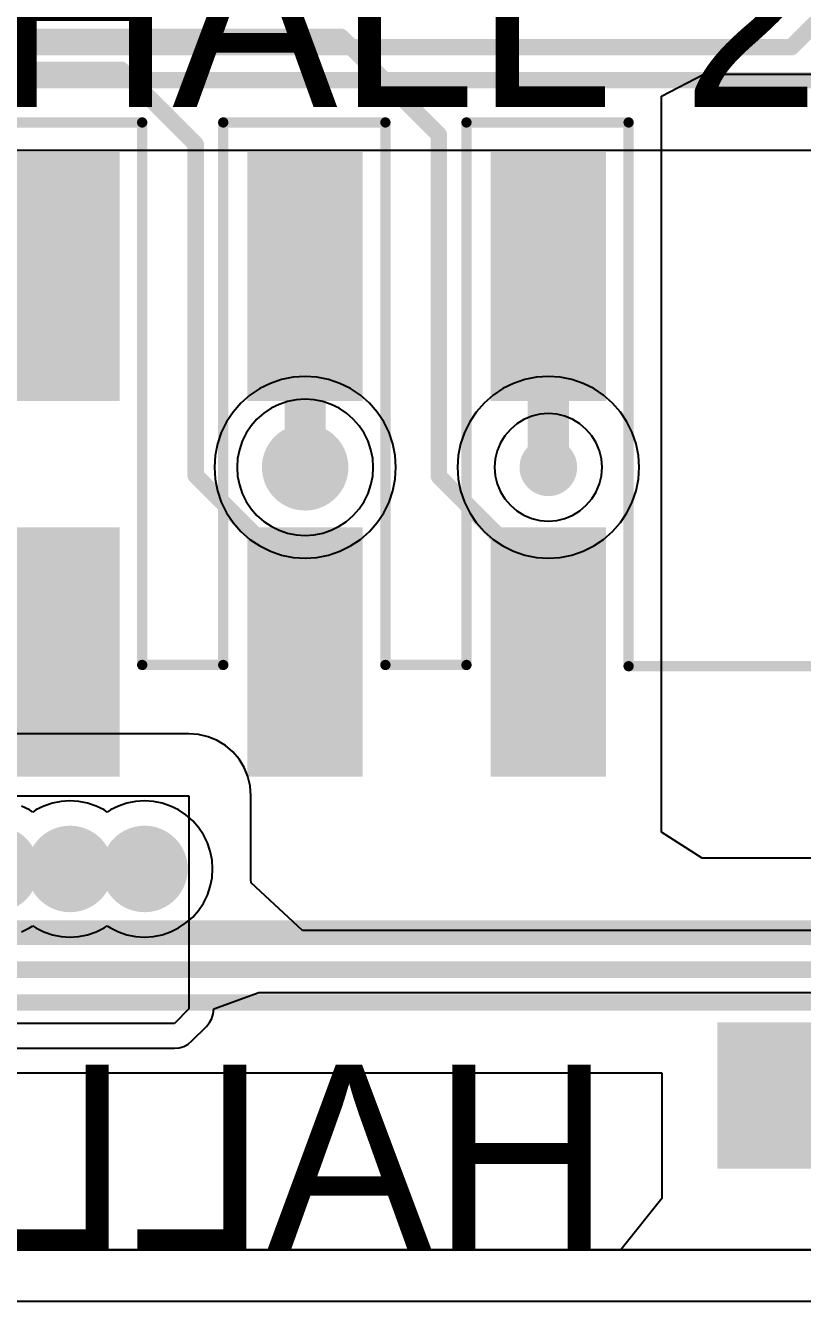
# Model space of a CAD drawing. Header units: millimetres. Extents: x 5.97 to 14.78, y 3.86 to 11.35.
# Drawn here: x 10.661 to 11.038, y 5.43 to 6.05 of the extents above; entities that cross this region are included whole.
import ezdxf

# ---------------------------------------------------------------- set-up
doc = ezdxf.new("R2010")
doc.units = ezdxf.units.MM
doc.header["$MEASUREMENT"] = 0
for name, color, linetype in [('BottomLayer', 5, 'Continuous'), ('BottomOverlay', 54, 'Continuous'), ('MidLayer1', 16, 'Continuous'), ('MidLayer2', 76, 'Continuous'), ('MultiLayer', 9, 'Continuous'), ('TopLayer', 1, 'Continuous'), ('TopOverlay', 2, 'Continuous'), ('TopPaste', 8, 'Continuous'), ('TopSolder', 216, 'Continuous')]:
    doc.layers.add(name, color=color, linetype=linetype)

# ---------------------------------------------------------------- blocks, each defined once
blk = doc.blocks.new('M_____43045_0610_167')
at = {"layer": 'TopLayer'}
for points in [[(0.19587, 0.34016), (0.24587, 0.34016), (0.19587, 0.45512), (0.24587, 0.45512)], [(0.31398, 0.34016), (0.36398, 0.34016), (0.31398, 0.45512), (0.36398, 0.45512)], [(0.43209, 0.34016), (0.48209, 0.34016), (0.43209, 0.45512), (0.48209, 0.45512)], [(0.19587, 0.15787), (0.24587, 0.15787), (0.19587, 0.27283), (0.24587, 0.27283)], [(0.31398, 0.15787), (0.36398, 0.15787), (0.31398, 0.27283), (0.36398, 0.27283)], [(0.43209, 0.15787), (0.48209, 0.15787), (0.43209, 0.27283), (0.48209, 0.27283)], [(0.13839, -0.03248), (0.13839, 0.03248), (0.00335, -0.03248), (0.00335, 0.03248)], [(0.67717, -0.03248), (0.67717, 0.03248), (0.54213, -0.03248), (0.54213, 0.03248)]]:
    blk.add_solid(points, dxfattribs=at)
at = {"layer": 'TopOverlay', "const_width": 0.005}
for points in [[(0.1811, 0.47244), (0.25984, 0.47244)], [(0.1811, 0.20904), (0.1811, 0.47244)], [(0.25984, 0.20904), (0.25984, 0.47244)], [(0.29921, 0.47244), (0.37795, 0.47244)], [(0.29921, 0.20904), (0.29921, 0.47244)], [(0.37795, 0.20904), (0.37795, 0.47244)], [(0.41732, 0.47244), (0.49606, 0.47244)], [(0.41732, 0.20904), (0.41732, 0.47244)], [(0.49606, 0.20844), (0.49606, 0.47244)], [(0.08011, 0.20904), (0.1811, 0.20904)], [(0.08011, 0.03937), (0.08011, 0.20904)], [(0.25984, 0.20904), (0.29921, 0.20904)], [(0.37795, 0.20904), (0.41732, 0.20904)], [(0.49606, 0.20844), (0.59843, 0.20844)], [(0.59843, 0.03937), (0.59843, 0.20844)], [(0.08011, -0.05631), (0.08011, -0.03937)], [(0.59706, -0.05631), (0.59706, -0.03937)], [(0.08011, -0.05631), (0.08995, -0.06615)], [(0.58721, -0.06615), (0.59706, -0.05631)], [(0.08995, -0.095), (0.08995, -0.06615)], [(0.58721, -0.095), (0.58721, -0.06615)]]:
    blk.add_lwpolyline(points, dxfattribs=at)
at = {"layer": 'TopOverlay', "const_width": 0.0025}
for points in [[(0.17985, 0.47244, 1), (0.18235, 0.47244, 1)], [(0.17985, 0.47244, 1), (0.18235, 0.47244, 1)], [(0.25859, 0.47244, 1), (0.26109, 0.47244, 1)], [(0.25859, 0.47244, 1), (0.26109, 0.47244, 1)], [(0.29796, 0.47244, 1), (0.30046, 0.47244, 1)], [(0.29796, 0.47244, 1), (0.30046, 0.47244, 1)], [(0.3767, 0.47244, 1), (0.3792, 0.47244, 1)], [(0.3767, 0.47244, 1), (0.3792, 0.47244, 1)], [(0.41607, 0.47244, 1), (0.41857, 0.47244, 1)], [(0.41607, 0.47244, 1), (0.41857, 0.47244, 1)], [(0.49481, 0.47244, 1), (0.49731, 0.47244, 1)], [(0.49481, 0.47244, 1), (0.49731, 0.47244, 1)], [(0.07886, 0.20904, 1), (0.08136, 0.20904, 1)], [(0.07886, 0.20904, 1), (0.08136, 0.20904, 1)], [(0.17985, 0.20904, 1), (0.18235, 0.20904, 1)], [(0.17985, 0.20904, 1), (0.18235, 0.20904, 1)], [(0.25859, 0.20904, 1), (0.26109, 0.20904, 1)], [(0.25859, 0.20904, 1), (0.26109, 0.20904, 1)], [(0.29796, 0.20904, 1), (0.30046, 0.20904, 1)], [(0.29796, 0.20904, 1), (0.30046, 0.20904, 1)], [(0.3767, 0.20904, 1), (0.3792, 0.20904, 1)], [(0.3767, 0.20904, 1), (0.3792, 0.20904, 1)], [(0.41607, 0.20904, 1), (0.41857, 0.20904, 1)], [(0.41607, 0.20904, 1), (0.41857, 0.20904, 1)], [(0.49481, 0.20844, 1), (0.49731, 0.20844, 1)], [(0.49481, 0.20844, 1), (0.49731, 0.20844, 1)], [(0.59718, 0.20844, 1), (0.59968, 0.20844, 1)], [(0.59718, 0.20844, 1), (0.59968, 0.20844, 1)], [(0.07886, 0.03937, 1), (0.08136, 0.03937, 1)], [(0.59718, 0.03937, 1), (0.59968, 0.03937, 1)], [(0.07886, -0.03937, 1), (0.08136, -0.03937, 1)], [(0.59581, -0.03937, 1), (0.59831, -0.03937, 1)], [(0.07886, -0.05631, 1), (0.08136, -0.05631, 1)], [(0.07886, -0.05631, 1), (0.08136, -0.05631, 1)], [(0.59581, -0.05631, 1), (0.59831, -0.05631, 1)], [(0.59581, -0.05631, 1), (0.59831, -0.05631, 1)], [(0.0887, -0.06615, 1), (0.0912, -0.06615, 1)], [(0.0887, -0.06615, 1), (0.0912, -0.06615, 1)], [(0.58596, -0.06615, 1), (0.58846, -0.06615, 1)], [(0.58596, -0.06615, 1), (0.58846, -0.06615, 1)], [(0.0887, -0.095, 1), (0.0912, -0.095, 1)], [(0.58596, -0.095, 1), (0.58846, -0.095, 1)]]:
    blk.add_lwpolyline(points, format="xyb", close=True, dxfattribs=at)
at = {"layer": 'TopPaste'}
for points in [[(0.19287, 0.33716), (0.24887, 0.33716), (0.19287, 0.45812), (0.24887, 0.45812)], [(0.31098, 0.33716), (0.36698, 0.33716), (0.31098, 0.45812), (0.36698, 0.45812)], [(0.42909, 0.33716), (0.48509, 0.33716), (0.42909, 0.45812), (0.48509, 0.45812)], [(0.19287, 0.15487), (0.24887, 0.15487), (0.19287, 0.27583), (0.24887, 0.27583)], [(0.31098, 0.15487), (0.36698, 0.15487), (0.31098, 0.27583), (0.36698, 0.27583)], [(0.42909, 0.15487), (0.48509, 0.15487), (0.42909, 0.27583), (0.48509, 0.27583)], [(0.14139, -0.03548), (0.14139, 0.03548), (0.00035, -0.03548), (0.00035, 0.03548)], [(0.68017, -0.03548), (0.68017, 0.03548), (0.53913, -0.03548), (0.53913, 0.03548)]]:
    blk.add_solid(points, dxfattribs=at)
at = {"layer": 'TopSolder'}
for points in [[(0.19337, 0.33766), (0.24837, 0.33766), (0.19337, 0.45762), (0.24837, 0.45762)], [(0.31148, 0.33766), (0.36648, 0.33766), (0.31148, 0.45762), (0.36648, 0.45762)], [(0.42959, 0.33766), (0.48459, 0.33766), (0.42959, 0.45762), (0.48459, 0.45762)], [(0.19337, 0.15537), (0.24837, 0.15537), (0.19337, 0.27533), (0.24837, 0.27533)], [(0.31148, 0.15537), (0.36648, 0.15537), (0.31148, 0.27533), (0.36648, 0.27533)], [(0.42959, 0.15537), (0.48459, 0.15537), (0.42959, 0.27533), (0.48459, 0.27533)], [(0.14089, -0.03498), (0.14089, 0.03498), (0.00085, -0.03498), (0.00085, 0.03498)], [(0.67967, -0.03498), (0.67967, 0.03498), (0.53963, -0.03498), (0.53963, 0.03498)]]:
    blk.add_solid(points, dxfattribs=at)

msp = doc.modelspace()

# ---------------------------------------------------------------- linework, layer by layer
at = {"layer": 'BottomLayer'}
for p, q in [((10.62101, 5.98893), (11.0536, 5.98893)), ((10.79643, 5.87909), (10.79067, 5.87872)), ((10.80218, 5.87872), (10.79643, 5.87909)), ((10.91454, 5.87909), (10.90878, 5.87872)), ((10.92029, 5.87872), (10.91454, 5.87909)), ((10.77438, 5.87319), (10.76958, 5.86998)), ((10.77955, 5.87574), (10.77438, 5.87319)), ((10.78502, 5.87759), (10.77955, 5.87574)), ((10.79067, 5.87872), (10.78502, 5.87759)), ((10.80784, 5.87759), (10.80218, 5.87872)), ((10.8133, 5.87574), (10.80784, 5.87759)), ((10.81848, 5.87319), (10.8133, 5.87574)), ((10.82327, 5.86998), (10.81848, 5.87319)), ((10.89249, 5.87319), (10.8877, 5.86998)), ((10.89766, 5.87574), (10.89249, 5.87319)), ((10.90313, 5.87759), (10.89766, 5.87574)), ((10.90878, 5.87872), (10.90313, 5.87759)), ((10.92595, 5.87759), (10.92029, 5.87872)), ((10.93141, 5.87574), (10.92595, 5.87759)), ((10.93659, 5.87319), (10.93141, 5.87574)), ((10.94138, 5.86998), (10.93659, 5.87319)), ((10.76958, 5.86998), (10.76525, 5.86618)), ((10.82761, 5.86618), (10.82327, 5.86998)), ((10.8877, 5.86998), (10.88336, 5.86618)), ((10.94572, 5.86618), (10.94138, 5.86998)), ((10.76145, 5.86184), (10.75824, 5.85705)), ((10.76525, 5.86618), (10.76145, 5.86184)), ((10.83141, 5.86184), (10.82761, 5.86618)), ((10.83461, 5.85705), (10.83141, 5.86184)), ((10.87956, 5.86184), (10.87635, 5.85705)), ((10.88336, 5.86618), (10.87956, 5.86184)), ((10.94952, 5.86184), (10.94572, 5.86618)), ((10.95272, 5.85705), (10.94952, 5.86184)), ((10.75824, 5.85705), (10.75569, 5.85187)), ((10.83717, 5.85187), (10.83461, 5.85705)), ((10.87635, 5.85705), (10.8738, 5.85187)), ((10.95528, 5.85187), (10.95272, 5.85705)), ((10.75569, 5.85187), (10.75384, 5.84641)), ((10.83902, 5.84641), (10.83717, 5.85187)), ((10.8738, 5.85187), (10.87195, 5.84641)), ((10.95713, 5.84641), (10.95528, 5.85187)), ((10.75384, 5.84641), (10.75271, 5.84076)), ((10.84015, 5.84076), (10.83902, 5.84641)), ((10.87195, 5.84641), (10.87082, 5.84076)), ((10.95826, 5.84076), (10.95713, 5.84641)), ((10.75271, 5.84076), (10.75233, 5.835)), ((10.84052, 5.835), (10.84015, 5.84076)), ((10.87082, 5.84076), (10.87044, 5.835)), ((10.95863, 5.835), (10.95826, 5.84076)), ((10.75233, 5.835), (10.75271, 5.82924)), ((10.84015, 5.82924), (10.84052, 5.835)), ((10.87044, 5.835), (10.87082, 5.82924)), ((10.95826, 5.82924), (10.95863, 5.835)), ((10.75271, 5.82924), (10.75384, 5.82359)), ((10.75384, 5.82359), (10.75569, 5.81813)), ((10.83717, 5.81813), (10.83902, 5.82359)), ((10.83902, 5.82359), (10.84015, 5.82924)), ((10.87082, 5.82924), (10.87195, 5.82359)), ((10.87195, 5.82359), (10.8738, 5.81813)), ((10.95528, 5.81813), (10.95713, 5.82359)), ((10.95713, 5.82359), (10.95826, 5.82924)), ((10.75569, 5.81813), (10.75824, 5.81295)), ((10.83461, 5.81295), (10.83717, 5.81813)), ((10.8738, 5.81813), (10.87635, 5.81295)), ((10.95272, 5.81295), (10.95528, 5.81813)), ((10.75824, 5.81295), (10.76145, 5.80816)), ((10.83141, 5.80816), (10.83461, 5.81295)), ((10.87635, 5.81295), (10.87956, 5.80816)), ((10.94952, 5.80816), (10.95272, 5.81295)), ((10.76145, 5.80816), (10.76525, 5.80382)), ((10.82761, 5.80382), (10.83141, 5.80816)), ((10.87956, 5.80816), (10.88336, 5.80382)), ((10.94572, 5.80382), (10.94952, 5.80816)), ((10.76525, 5.80382), (10.76958, 5.80002)), ((10.76958, 5.80002), (10.77438, 5.79681)), ((10.81848, 5.79681), (10.82327, 5.80002)), ((10.82327, 5.80002), (10.82761, 5.80382)), ((10.88336, 5.80382), (10.8877, 5.80002)), ((10.8877, 5.80002), (10.89249, 5.79681)), ((10.93659, 5.79681), (10.94138, 5.80002)), ((10.94138, 5.80002), (10.94572, 5.80382)), ((10.77438, 5.79681), (10.77955, 5.79426)), ((10.77955, 5.79426), (10.78502, 5.79241)), ((10.78502, 5.79241), (10.79067, 5.79128)), ((10.80218, 5.79128), (10.80784, 5.79241)), ((10.80784, 5.79241), (10.8133, 5.79426)), ((10.8133, 5.79426), (10.81848, 5.79681)), ((10.89249, 5.79681), (10.89766, 5.79426)), ((10.89766, 5.79426), (10.90313, 5.79241)), ((10.90313, 5.79241), (10.90878, 5.79128)), ((10.92029, 5.79128), (10.92595, 5.79241)), ((10.92595, 5.79241), (10.93141, 5.79426)), ((10.93141, 5.79426), (10.93659, 5.79681)), ((10.79067, 5.79128), (10.79643, 5.79091)), ((10.79643, 5.79091), (10.80218, 5.79128)), ((10.90878, 5.79128), (10.91454, 5.79091)), ((10.91454, 5.79091), (10.92029, 5.79128)), ((10.74, 5.70567), (10.54569, 5.70567)), ((10.74471, 5.7053), (10.74, 5.70567)), ((10.7493, 5.7042), (10.74471, 5.7053)), ((10.75366, 5.70239), (10.7493, 5.7042)), ((10.75769, 5.69992), (10.75366, 5.70239)), ((10.76128, 5.69686), (10.75769, 5.69992)), ((10.76435, 5.69327), (10.76128, 5.69686)), ((10.76681, 5.68924), (10.76435, 5.69327)), ((10.76862, 5.68488), (10.76681, 5.68924)), ((10.76972, 5.68029), (10.76862, 5.68488)), ((10.53001, 5.67558), (10.74, 5.67558)), ((10.74, 5.67558), (10.74, 5.57207)), ((10.77009, 5.67558), (10.76972, 5.68029)), ((10.77009, 5.6349), (10.77009, 5.67558)), ((10.77028, 5.63329), (10.77009, 5.6349)), ((10.79509, 5.61009), (10.77028, 5.63329)), ((11.27323, 5.61009), (10.79509, 5.61009)), ((10.75206, 5.57207), (10.77401, 5.58)), ((10.77401, 5.58), (11.385, 5.58)), ((10.74, 5.57207), (10.73293, 5.565)), ((10.75114, 5.56746), (10.75183, 5.56972)), ((10.75183, 5.56972), (10.75206, 5.57207)), ((10.73293, 5.565), (10.415, 5.565)), ((10.74146, 5.55647), (10.74853, 5.56354)), ((10.74853, 5.56354), (10.75003, 5.56537)), ((10.75003, 5.56537), (10.75114, 5.56746)), ((10.415, 5.55294), (10.73293, 5.55294)), ((10.73293, 5.55294), (10.73528, 5.55317)), ((10.73528, 5.55317), (10.73754, 5.55386)), ((10.73754, 5.55386), (10.73963, 5.55497)), ((10.73963, 5.55497), (10.74146, 5.55647)), ((10.74146, 5.55647), (10.74146, 5.55647)), ((11.645, 5.455), (8.88742, 5.455))]:
    msp.add_line(p, q, dxfattribs=at)
at = {"layer": 'BottomLayer', "const_width": 0.008}
for points in [[(11.03262, 6.039), (11.12362, 6.13)], [(10.60027, 6.039), (11.03262, 6.039)], [(10.6069, 6.023), (11.0536, 6.023)]]:
    msp.add_lwpolyline(points, dxfattribs=at)
at = {"layer": 'BottomLayer'}
for points, const_width in [([(11.03062, 6.039, 1), (11.03462, 6.039, 1)], 0.004), ([(11.03062, 6.039, 1), (11.03462, 6.039, 1)], 0.004), ([(10.78943, 5.835, 1), (10.80343, 5.835, 1)], 0.014), ([(10.90754, 5.835, 1), (10.92154, 5.835, 1)], 0.014), ([(10.67523, 5.64, 1), (10.68923, 5.64, 1)], 0.014), ([(10.71143, 5.64, 1), (10.72543, 5.64, 1)], 0.014)]:
    msp.add_lwpolyline(points, format="xyb", close=True, dxfattribs=dict(at, const_width=const_width))
at = {"layer": 'MidLayer1'}
for p, q in [((10.78787, 5.86694), (10.78377, 5.86555)), ((10.79211, 5.86779), (10.78787, 5.86694)), ((10.79643, 5.86807), (10.79211, 5.86779)), ((10.80074, 5.86779), (10.79643, 5.86807)), ((10.80499, 5.86694), (10.80074, 5.86779)), ((10.80908, 5.86555), (10.80499, 5.86694)), ((10.7763, 5.86124), (10.77304, 5.85838)), ((10.77989, 5.86364), (10.7763, 5.86124)), ((10.78377, 5.86555), (10.77989, 5.86364)), ((10.81296, 5.86364), (10.80908, 5.86555)), ((10.81656, 5.86124), (10.81296, 5.86364)), ((10.81981, 5.85838), (10.81656, 5.86124)), ((10.77019, 5.85513), (10.76779, 5.85154)), ((10.77304, 5.85838), (10.77019, 5.85513)), ((10.82266, 5.85513), (10.81981, 5.85838)), ((10.82507, 5.85154), (10.82266, 5.85513)), ((10.76779, 5.85154), (10.76587, 5.84766)), ((10.82698, 5.84766), (10.82507, 5.85154)), ((10.76448, 5.84356), (10.76364, 5.83932)), ((10.76587, 5.84766), (10.76448, 5.84356)), ((10.82837, 5.84356), (10.82698, 5.84766)), ((10.82922, 5.83932), (10.82837, 5.84356)), ((10.76364, 5.83932), (10.76336, 5.835)), ((10.8295, 5.835), (10.82922, 5.83932)), ((10.76336, 5.835), (10.76364, 5.83068)), ((10.76364, 5.83068), (10.76448, 5.82644)), ((10.82837, 5.82644), (10.82922, 5.83068)), ((10.82922, 5.83068), (10.8295, 5.835)), ((10.76448, 5.82644), (10.76587, 5.82234)), ((10.82698, 5.82234), (10.82837, 5.82644)), ((10.76587, 5.82234), (10.76779, 5.81846)), ((10.76779, 5.81846), (10.77019, 5.81487)), ((10.82266, 5.81487), (10.82507, 5.81846)), ((10.82507, 5.81846), (10.82698, 5.82234)), ((10.77019, 5.81487), (10.77304, 5.81162)), ((10.77304, 5.81162), (10.7763, 5.80876)), ((10.81656, 5.80876), (10.81981, 5.81162)), ((10.81981, 5.81162), (10.82266, 5.81487)), ((10.7763, 5.80876), (10.77989, 5.80636)), ((10.77989, 5.80636), (10.78377, 5.80445)), ((10.80908, 5.80445), (10.81296, 5.80636)), ((10.81296, 5.80636), (10.81656, 5.80876)), ((10.78377, 5.80445), (10.78787, 5.80306)), ((10.78787, 5.80306), (10.79211, 5.80221)), ((10.79211, 5.80221), (10.79643, 5.80193)), ((10.79643, 5.80193), (10.80074, 5.80221)), ((10.80074, 5.80221), (10.80499, 5.80306)), ((10.80499, 5.80306), (10.80908, 5.80445)), ((11.645, 5.455), (8.85211, 5.455))]:
    msp.add_line(p, q, dxfattribs=at)
for points, const_width in [([(10.78593, 5.835, 1), (10.80693, 5.835, 1)], 0.021), ([(10.90754, 5.835, 1), (10.92154, 5.835, 1)], 0.014), ([(10.63553, 5.64, 1), (10.65653, 5.64, 1)], 0.021), ([(10.67173, 5.64, 1), (10.69273, 5.64, 1)], 0.021), ([(10.70793, 5.64, 1), (10.72893, 5.64, 1)], 0.021)]:
    msp.add_lwpolyline(points, format="xyb", close=True, dxfattribs=dict(at, const_width=const_width))
at = {"layer": 'MidLayer2'}
for p, q in [((10.91046, 5.86076), (10.90648, 5.8598)), ((10.91454, 5.86108), (10.91046, 5.86076)), ((10.91862, 5.86076), (10.91454, 5.86108)), ((10.9226, 5.8598), (10.91862, 5.86076)), ((10.89921, 5.8561), (10.8961, 5.85344)), ((10.9027, 5.85824), (10.89921, 5.8561)), ((10.90648, 5.8598), (10.9027, 5.85824)), ((10.92638, 5.85824), (10.9226, 5.8598)), ((10.92987, 5.8561), (10.92638, 5.85824)), ((10.93298, 5.85344), (10.92987, 5.8561)), ((10.89344, 5.85033), (10.8913, 5.84684)), ((10.8961, 5.85344), (10.89344, 5.85033)), ((10.93564, 5.85033), (10.93298, 5.85344)), ((10.93778, 5.84684), (10.93564, 5.85033)), ((10.88973, 5.84306), (10.88878, 5.83908)), ((10.8913, 5.84684), (10.88973, 5.84306)), ((10.93934, 5.84306), (10.93778, 5.84684)), ((10.9403, 5.83908), (10.93934, 5.84306)), ((10.88878, 5.83908), (10.88846, 5.835)), ((10.94062, 5.835), (10.9403, 5.83908)), ((10.88846, 5.835), (10.88878, 5.83092)), ((10.88878, 5.83092), (10.88973, 5.82694)), ((10.93934, 5.82694), (10.9403, 5.83092)), ((10.9403, 5.83092), (10.94062, 5.835)), ((10.88973, 5.82694), (10.8913, 5.82316)), ((10.93778, 5.82316), (10.93934, 5.82694)), ((10.8913, 5.82316), (10.89344, 5.81967)), ((10.89344, 5.81967), (10.8961, 5.81656)), ((10.93298, 5.81656), (10.93564, 5.81967)), ((10.93564, 5.81967), (10.93778, 5.82316)), ((10.8961, 5.81656), (10.89921, 5.8139)), ((10.89921, 5.8139), (10.9027, 5.81176)), ((10.9027, 5.81176), (10.90648, 5.8102)), ((10.9226, 5.8102), (10.92638, 5.81176)), ((10.92638, 5.81176), (10.92987, 5.8139)), ((10.92987, 5.8139), (10.93298, 5.81656)), ((10.90648, 5.8102), (10.91046, 5.80924)), ((10.91046, 5.80924), (10.91454, 5.80892)), ((10.91454, 5.80892), (10.91862, 5.80924)), ((10.91862, 5.80924), (10.9226, 5.8102)), ((10.66256, 5.66864), (10.65868, 5.67055)), ((10.66413, 5.66759), (10.66256, 5.66864)), ((10.66569, 5.66864), (10.66413, 5.66759)), ((10.66957, 5.67055), (10.66569, 5.66864)), ((10.67367, 5.67194), (10.66957, 5.67055)), ((10.67791, 5.67279), (10.67367, 5.67194)), ((10.68223, 5.67307), (10.67791, 5.67279)), ((10.68655, 5.67279), (10.68223, 5.67307)), ((10.69079, 5.67194), (10.68655, 5.67279)), ((10.69488, 5.67055), (10.69079, 5.67194)), ((10.69876, 5.66864), (10.69488, 5.67055)), ((10.70033, 5.66759), (10.69876, 5.66864)), ((10.7019, 5.66864), (10.70033, 5.66759)), ((10.70578, 5.67055), (10.7019, 5.66864)), ((10.70987, 5.67194), (10.70578, 5.67055)), ((10.71411, 5.67279), (10.70987, 5.67194)), ((10.71843, 5.67307), (10.71411, 5.67279)), ((10.72275, 5.67279), (10.71843, 5.67307)), ((10.72699, 5.67194), (10.72275, 5.67279)), ((10.73109, 5.67055), (10.72699, 5.67194)), ((10.73497, 5.66864), (10.73109, 5.67055)), ((10.73856, 5.66624), (10.73497, 5.66864)), ((10.74182, 5.66338), (10.73856, 5.66624)), ((10.74467, 5.66013), (10.74182, 5.66338)), ((10.74707, 5.65654), (10.74467, 5.66013)), ((10.74898, 5.65266), (10.74707, 5.65654)), ((10.75038, 5.64856), (10.74898, 5.65266)), ((10.75122, 5.64432), (10.75038, 5.64856)), ((10.7515, 5.64), (10.75122, 5.64432)), ((10.75122, 5.63568), (10.7515, 5.64)), ((10.74898, 5.62734), (10.75038, 5.63144)), ((10.75038, 5.63144), (10.75122, 5.63568)), ((10.74707, 5.62346), (10.74898, 5.62734)), ((10.74182, 5.61662), (10.74467, 5.61987)), ((10.74467, 5.61987), (10.74707, 5.62346)), ((10.73497, 5.61136), (10.73856, 5.61376)), ((10.73856, 5.61376), (10.74182, 5.61662)), ((10.65868, 5.60945), (10.66256, 5.61136)), ((10.66256, 5.61136), (10.66413, 5.61241)), ((10.66413, 5.61241), (10.66569, 5.61136)), ((10.66569, 5.61136), (10.66957, 5.60945)), ((10.66957, 5.60945), (10.67367, 5.60806)), ((10.67367, 5.60806), (10.67791, 5.60721)), ((10.67791, 5.60721), (10.68223, 5.60693)), ((10.68223, 5.60693), (10.68655, 5.60721)), ((10.68655, 5.60721), (10.69079, 5.60806)), ((10.69079, 5.60806), (10.69488, 5.60945)), ((10.69488, 5.60945), (10.69876, 5.61136)), ((10.69876, 5.61136), (10.70033, 5.61241)), ((10.70033, 5.61241), (10.7019, 5.61136)), ((10.7019, 5.61136), (10.70578, 5.60945)), ((10.70578, 5.60945), (10.70987, 5.60806)), ((10.70987, 5.60806), (10.71411, 5.60721)), ((10.71411, 5.60721), (10.71843, 5.60693)), ((10.71843, 5.60693), (10.72275, 5.60721)), ((10.72275, 5.60721), (10.72699, 5.60806)), ((10.72699, 5.60806), (10.73109, 5.60945)), ((10.73109, 5.60945), (10.73497, 5.61136)), ((11.645, 5.455), (8.785, 5.455))]:
    msp.add_line(p, q, dxfattribs=at)
for points, const_width in [([(10.78593, 5.835, 1), (10.80693, 5.835, 1)], 0.021), ([(10.90754, 5.835, 1), (10.92154, 5.835, 1)], 0.014), ([(10.63553, 5.64, 1), (10.65653, 5.64, 1)], 0.021), ([(10.67173, 5.64, 1), (10.69273, 5.64, 1)], 0.021), ([(10.70793, 5.64, 1), (10.72893, 5.64, 1)], 0.021)]:
    msp.add_lwpolyline(points, format="xyb", close=True, dxfattribs=dict(at, const_width=const_width))
at = {"layer": 'MultiLayer'}
for p, q in [((8.785, 5.455), (11.645, 5.455)), ((11.695, 5.43), (8.735, 5.43))]:
    msp.add_line(p, q, dxfattribs=at)
for points, const_width in [([(10.78593, 5.835, 1), (10.80693, 5.835, 1)], 0.021), ([(10.90754, 5.835, 1), (10.92154, 5.835, 1)], 0.014), ([(10.63553, 5.64, 1), (10.65653, 5.64, 1)], 0.021), ([(10.67173, 5.64, 1), (10.69273, 5.64, 1)], 0.021), ([(10.70793, 5.64, 1), (10.72893, 5.64, 1)], 0.021)]:
    msp.add_lwpolyline(points, format="xyb", close=True, dxfattribs=dict(at, const_width=const_width))
at = {"layer": 'TopLayer'}
for p, q in [((10.96954, 6.01512), (10.99006, 6.02593)), ((10.99006, 6.02593), (11.3895, 6.02593)), ((10.96954, 5.84016), (10.96954, 6.01512)), ((10.96954, 5.83283), (10.96954, 5.84016)), ((10.96954, 5.84016), (10.96954, 5.84016)), ((10.96954, 5.81516), (10.96954, 5.83283)), ((10.96954, 5.83283), (10.96954, 5.83283)), ((10.96954, 5.65787), (10.96954, 5.81516)), ((10.98929, 5.64521), (10.96954, 5.65787)), ((11.10122, 5.64521), (10.98929, 5.64521)), ((10.62584, 5.54106), (10.96958, 5.54106)), ((10.96958, 5.54106), (10.96958, 5.48)), ((10.96958, 5.48), (10.94976, 5.455)), ((10.94976, 5.455), (10.64565, 5.455))]:
    msp.add_line(p, q, dxfattribs=at)
for points, const_width in [([(10.63125, 6.044), (10.8138, 6.044)], 0.008), ([(10.8138, 6.044), (10.86139, 5.99641)], 0.008), ([(10.62463, 6.028), (10.70709, 6.028)], 0.008), ([(10.70709, 6.028), (10.74328, 5.99182)], 0.008), ([(10.86139, 5.83063), (10.86139, 5.99641)], 0.008), ([(10.74328, 5.83099), (10.74328, 5.99182)], 0.008), ([(10.79643, 5.835), (10.79643, 5.92764)], 0.02), ([(10.91454, 5.835), (10.91454, 5.92764)], 0.02), ([(10.62433, 5.83183), (10.67832, 5.77783)], 0.008), ([(10.74328, 5.83099), (10.79643, 5.77783)], 0.008), ([(10.86139, 5.83063), (10.91454, 5.77748)], 0.008), ([(10.67832, 5.74535), (10.67832, 5.77783)], 0.008), ([(10.79643, 5.74535), (10.79643, 5.77783)], 0.008), ([(10.91454, 5.74535), (10.91454, 5.77748)], 0.008), ([(10.09027, 5.60913), (11.11616, 5.60913)], 0.012), ([(10.09773, 5.59113), (11.12362, 5.59113)], 0.008), ([(10.10436, 5.57513), (11.13025, 5.57513)], 0.008)]:
    msp.add_lwpolyline(points, dxfattribs=dict(at, const_width=const_width))
for points, const_width in [([(10.8118, 6.044, 1), (10.8158, 6.044, 1)], 0.004), ([(10.8118, 6.044, 1), (10.8158, 6.044, 1)], 0.004), ([(10.70509, 6.028, 1), (10.70909, 6.028, 1)], 0.004), ([(10.70509, 6.028, 1), (10.70909, 6.028, 1)], 0.004), ([(10.85939, 5.99641, 1), (10.86339, 5.99641, 1)], 0.004), ([(10.85939, 5.99641, 1), (10.86339, 5.99641, 1)], 0.004), ([(10.74128, 5.99182, 1), (10.74528, 5.99182, 1)], 0.004), ([(10.74128, 5.99182, 1), (10.74528, 5.99182, 1)], 0.004), ([(10.79143, 5.92764, 1), (10.80143, 5.92764, 1)], 0.01), ([(10.90954, 5.92764, 1), (10.91954, 5.92764, 1)], 0.01), ([(10.78943, 5.835, 1), (10.80343, 5.835, 1)], 0.014), ([(10.90754, 5.835, 1), (10.92154, 5.835, 1)], 0.014), ([(10.79143, 5.835, 1), (10.80143, 5.835, 1)], 0.01), ([(10.90954, 5.835, 1), (10.91954, 5.835, 1)], 0.01), ([(10.74128, 5.83099, 1), (10.74528, 5.83099, 1)], 0.004), ([(10.74128, 5.83099, 1), (10.74528, 5.83099, 1)], 0.004), ([(10.85939, 5.83063, 1), (10.86339, 5.83063, 1)], 0.004), ([(10.85939, 5.83063, 1), (10.86339, 5.83063, 1)], 0.004), ([(10.67632, 5.77783, 1), (10.68032, 5.77783, 1)], 0.004), ([(10.67632, 5.77783, 1), (10.68032, 5.77783, 1)], 0.004), ([(10.79443, 5.77783, 1), (10.79843, 5.77783, 1)], 0.004), ([(10.79443, 5.77783, 1), (10.79843, 5.77783, 1)], 0.004), ([(10.91254, 5.77748, 1), (10.91654, 5.77748, 1)], 0.004), ([(10.91254, 5.77748, 1), (10.91654, 5.77748, 1)], 0.004), ([(10.67632, 5.74535, 1), (10.68032, 5.74535, 1)], 0.004), ([(10.79443, 5.74535, 1), (10.79843, 5.74535, 1)], 0.004), ([(10.91254, 5.74535, 1), (10.91654, 5.74535, 1)], 0.004), ([(10.67523, 5.64, 1), (10.68923, 5.64, 1)], 0.014), ([(10.71143, 5.64, 1), (10.72543, 5.64, 1)], 0.014)]:
    msp.add_lwpolyline(points, format="xyb", close=True, dxfattribs=dict(at, const_width=const_width))

# ---------------------------------------------------------------- block references
msp.add_blockref('M_____43045_0610_167', (10.45745, 5.53))

# ---------------------------------------------------------------- texts
at = {"layer": 'BottomOverlay', "text_generation_flag": 2}
msp.add_text('HALL 2', height=0.09, dxfattribs=at).set_placement((10.945, 5.455))
at = {"layer": 'TopOverlay'}
msp.add_text('HALL 2', height=0.09, dxfattribs=at).set_placement((10.645, 6.01))

doc.saveas('drawing.dxf')
